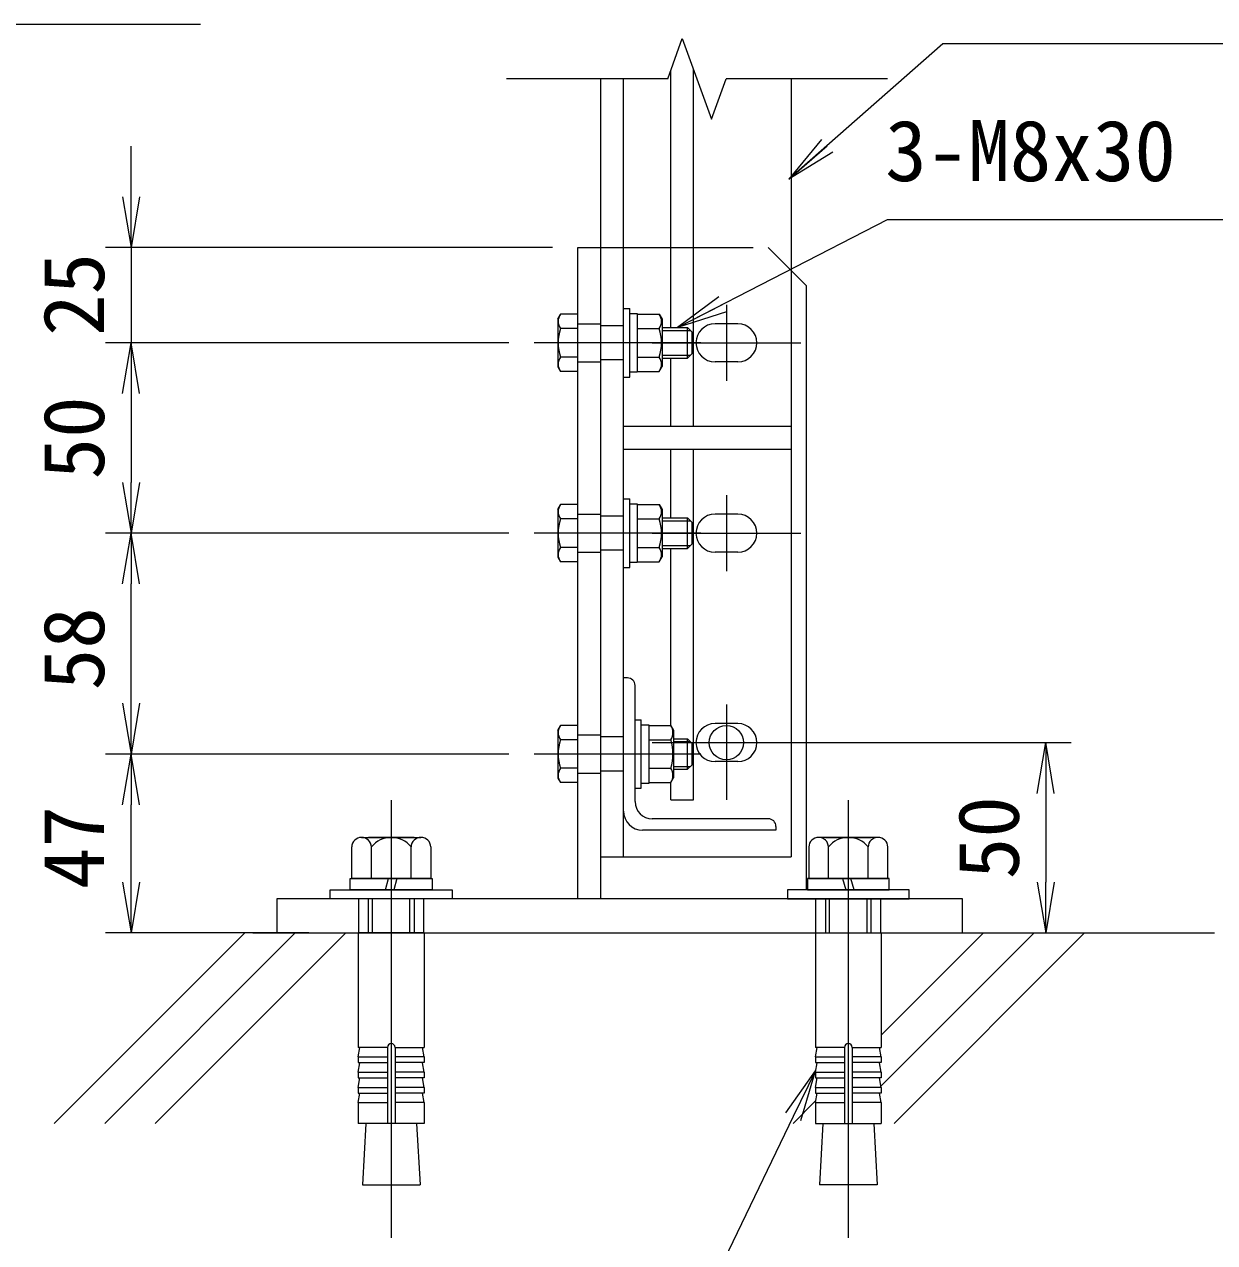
# Model space of a CAD drawing. Units: millimetres, scale not verified, with parts at other scales. Extents: x -4200 to 4200, y -2970 to 2970.
# Drawn here: x -1048 to -110, y -2370 to -1410 of the extents above; entities that cross this region are included whole.
import ezdxf
from ezdxf.enums import TextEntityAlignment as Align

# ---------------------------------------------------------------- set-up
doc = ezdxf.new("R2010")
doc.units = ezdxf.units.MM
doc.header["$LTSCALE"] = 20
doc.linetypes.add('DASHED', pattern=[7.5, 6, -1.5])
doc.linetypes.add('USER1', pattern=[50.8, 31.75, -6.35, 6.35, -6.35])
for name, color, linetype, lineweight in [('0-0_D-STR1', 1, 'Continuous', 18), ('0-1_D-BMK', 2, 'USER1', 13), ('0-2_D-STR-DIM', 7, 'Continuous', 9), ('0-3_D-STR3', 3, 'Continuous', 13), ('0-4_D-STR-TXT', 7, 'Continuous', 9), ('0-5_0', 7, 'Continuous', 9), ('0-A_D-BGD', 7, 'Continuous', 9), ('0-B_D-DCR-HCH', 7, 'Continuous', 9), ('0-C_vp-waku', 59, 'Continuous', 18)]:
    doc.layers.add(name, color=color, linetype=linetype, lineweight=lineweight)
doc.styles.add('ＭＳ ゴシック', font='')
doc.styles.get('ＭＳ ゴシック').set_extended_font_data('MS Gothic')

# ---------------------------------------------------------------- blocks, each defined once
blk = doc.blocks.new('_Open')
at = {"layer": '0-5_0'}
blk.add_line((-20, 3.33), (0, 0), dxfattribs=at)
blk.add_lwpolyline([(-20, -3.33), (0, 0), (-20, 0)], dxfattribs=at)
blk = doc.blocks.new('MLeader6')
at = {"layer": '0-4_D-STR-TXT'}
blk.add_line((-447.95, -2267.93), (-424.56, -2234.8), dxfattribs=at)
for points in [[(-435.94, -2273.73), (-424.56, -2234.8), (-441.94, -2270.83)], [(-441.94, -2270.83), (-537.1, -2468.15), (-1287.82, -2468.15), (-1295.02, -2468.15)]]:
    blk.add_lwpolyline(points, dxfattribs=at)

msp = doc.modelspace()

# ---------------------------------------------------------------- linework, layer by layer
at = {"layer": '0-0_D-STR1'}
for p, q in [((-593.63, -2066.12), (-593.63, -1453.13)), ((-575.63, -2066.12), (-575.63, -1453.13)), ((-443.63, -1453.13), (-443.63, -2066.12)), ((-443.63, -1727.12), (-575.63, -1727.12)), ((-443.63, -1745.12), (-575.63, -1745.12)), ((-572.63, -1925.12), (-575.63, -1925.12)), ((-575.63, -2030.12), (-575.63, -1925.12)), ((-566.63, -2022.62), (-566.63, -1931.12)), ((-461.63, -2036.12), (-553.13, -2036.12)), ((-455.63, -2042.12), (-455.63, -2045.12)), ((-443.63, -2036.12), (-443.63, -2066.12)), ((-455.63, -2045.12), (-560.63, -2045.12)), ((-593.63, -2066.12), (-443.63, -2066.12))]:
    msp.add_line(p, q, dxfattribs=at)
at = {"layer": '0-0_D-STR1', "linetype": 'DASHED'}
for p, q in [((-575.63, -1647.62), (-593.63, -1647.62)), ((-575.63, -1674.62), (-593.63, -1674.62)), ((-575.63, -1797.62), (-593.63, -1797.62)), ((-575.63, -1824.62), (-593.63, -1824.62)), ((-575.63, -1971.62), (-593.63, -1971.62)), ((-575.63, -1998.62), (-593.63, -1998.62))]:
    msp.add_line(p, q, dxfattribs=at)
at = {"layer": '0-0_D-STR1'}
msp.add_circle((-494.63, -1976.12), 13.5, dxfattribs=at)
for centre, radius, start, end in [((-572.63, -1931.12), 6, 0, 90), ((-553.13, -2022.62), 13.5, 180, 270), ((-560.63, -2030.12), 15, 180, 270), ((-461.63, -2042.12), 6, 0, 90)]:
    msp.add_arc(centre, radius, start, end, dxfattribs=at)
at = {"layer": '0-1_D-BMK'}
for p, q in [((-514.91, -1661.12), (-646.13, -1661.12)), ((-514.91, -1811.12), (-646.13, -1811.12)), ((-494.63, -1946.12), (-494.63, -2006.12)), ((-524.63, -1976.12), (-464.63, -1976.12)), ((-514.91, -1985.12), (-646.13, -1985.12)), ((-758.63, -2021.4), (-758.63, -2366.39)), ((-398.63, -2021.4), (-398.63, -2366.39))]:
    msp.add_line(p, q, dxfattribs=at)
at = {"layer": '0-2_D-STR-DIM'}
for p, q in [((-540.91, -1453.13), (-529.37, -1421.42)), ((-529.37, -1421.42), (-506.28, -1484.85)), ((-540.91, -1453.13), (-667.83, -1453.13)), ((-506.28, -1484.85), (-494.74, -1453.13)), ((-367.83, -1453.13), (-494.74, -1453.13)), ((-963.62, -1546.12), (-963.62, -1506.12)), ((-631.63, -1586.12), (-983.62, -1586.12)), ((-963.62, -1586.12), (-963.62, -1661.12)), ((-666.13, -1661.12), (-983.62, -1661.12)), ((-666.13, -1661.12), (-983.62, -1661.12)), ((-963.62, -1701.12), (-963.62, -1771.12)), ((-963.62, -1701.12), (-963.62, -1741.12)), ((-666.13, -1811.12), (-983.62, -1811.12)), ((-666.13, -1811.12), (-983.62, -1811.12)), ((-963.62, -1945.12), (-963.62, -1851.12)), ((-444.63, -1976.12), (-223.13, -1976.12)), ((-666.13, -1985.12), (-983.62, -1985.12)), ((-666.13, -1985.12), (-983.62, -1985.12)), ((-963.62, -2086.12), (-963.62, -2025.12)), ((-243.13, -2016.12), (-243.13, -2086.12)), ((-823.63, -2126.12), (-983.62, -2126.12)), ((-333.63, -2126.12), (-223.13, -2126.12))]:
    msp.add_line(p, q, dxfattribs=at)
at = {"layer": '0-3_D-STR3'}
for p, q in [((-538.53, -1649.12), (-538.53, -1446.58)), ((-520.53, -1727.12), (-520.53, -1445.71)), ((-611.63, -2099.12), (-611.63, -1586.12)), ((-611.63, -1586.12), (-593.63, -1586.12)), ((-593.63, -2099.12), (-593.63, -1586.12)), ((-443.63, -1604.12), (-431.63, -1616.12)), ((-431.63, -2070.74), (-431.63, -1616.12)), ((-627.53, -1642.22), (-625.44, -1638.61)), ((-611.63, -1638.61), (-625.44, -1638.61)), ((-570.83, -1688.12), (-570.83, -1634.12)), ((-564.83, -1638.61), (-564.83, -1683.64)), ((-627.53, -1642.22), (-627.53, -1680.02)), ((-611.63, -1649.86), (-625.44, -1649.86)), ((-564.83, -1649.86), (-547.5, -1649.86)), ((-545.33, -1642.37), (-545.33, -1679.87)), ((-545.33, -1649.12), (-525.23, -1649.12)), ((-525.23, -1649.12), (-521.63, -1652.72)), ((-525.23, -1673.12), (-525.23, -1649.12)), ((-545.33, -1651.37), (-522.98, -1651.37)), ((-521.63, -1669.52), (-521.63, -1652.72)), ((-525.23, -1673.12), (-521.63, -1669.52)), ((-611.63, -1672.38), (-625.44, -1672.38)), ((-564.83, -1672.38), (-547.5, -1672.38)), ((-545.33, -1670.87), (-522.98, -1670.87)), ((-545.33, -1673.12), (-525.23, -1673.12)), ((-538.53, -1727.12), (-538.53, -1673.12)), ((-627.53, -1680.02), (-625.44, -1683.64)), ((-611.63, -1683.64), (-625.44, -1683.64)), ((-575.63, -1688.12), (-570.83, -1688.12)), ((-538.53, -1799.12), (-538.53, -1745.12)), ((-570.83, -1838.12), (-570.83, -1784.12)), ((-627.53, -1792.22), (-625.44, -1788.61)), ((-627.53, -1792.22), (-627.53, -1830.02)), ((-611.63, -1788.61), (-625.44, -1788.61)), ((-564.83, -1788.61), (-564.83, -1833.64)), ((-545.33, -1792.37), (-545.33, -1829.87)), ((-611.63, -1799.86), (-625.44, -1799.86)), ((-564.83, -1799.86), (-547.5, -1799.86)), ((-545.33, -1799.12), (-525.23, -1799.12)), ((-545.33, -1801.37), (-522.98, -1801.37)), ((-525.23, -1799.12), (-521.63, -1802.72)), ((-525.23, -1823.12), (-525.23, -1799.12)), ((-521.63, -1819.52), (-521.63, -1802.72)), ((-611.63, -1822.38), (-625.44, -1822.38)), ((-564.83, -1822.38), (-547.5, -1822.38)), ((-545.33, -1820.87), (-522.98, -1820.87)), ((-545.33, -1823.12), (-525.23, -1823.12)), ((-538.53, -1962.61), (-538.53, -1823.12)), ((-525.23, -1823.12), (-521.63, -1819.52)), ((-627.53, -1830.02), (-625.44, -1833.64)), ((-611.63, -1833.64), (-625.44, -1833.64)), ((-575.63, -1838.12), (-570.83, -1838.12)), ((-561.83, -2012.12), (-561.83, -1958.12)), ((-627.53, -1966.22), (-625.44, -1962.61)), ((-627.53, -1966.22), (-627.53, -2004.02)), ((-611.63, -1962.61), (-625.44, -1962.61)), ((-555.83, -1962.61), (-555.83, -2007.64)), ((-536.33, -1966.37), (-536.33, -2003.87)), ((-611.63, -1973.86), (-625.44, -1973.86)), ((-555.83, -1973.86), (-538.5, -1973.86)), ((-536.33, -1973.12), (-525.23, -1973.12)), ((-536.33, -1975.37), (-522.98, -1975.37)), ((-525.23, -1973.12), (-521.63, -1976.72)), ((-525.23, -1997.12), (-525.23, -1973.12)), ((-521.63, -1993.52), (-521.63, -1976.72)), ((-611.63, -1996.38), (-625.44, -1996.38)), ((-555.83, -1996.38), (-538.5, -1996.38)), ((-536.33, -1994.87), (-522.98, -1994.87)), ((-525.23, -1997.12), (-521.63, -1993.52)), ((-627.53, -2004.02), (-625.44, -2007.64)), ((-536.33, -1997.12), (-525.23, -1997.12)), ((-611.63, -2007.64), (-625.44, -2007.64)), ((-566.63, -2012.12), (-561.83, -2012.12)), ((-538.53, -2021.12), (-538.53, -2007.64)), ((-431.63, -2092.22), (-431.63, -2036.12)), ((-732.68, -2126.12), (-784.58, -2126.12)), ((-424.58, -2126.12), (-372.68, -2126.12))]:
    msp.add_line(p, q, dxfattribs=at)
at = {"layer": '0-3_D-STR3', "linetype": 'DASHED'}
for p, q in [((-611.63, -1646.12), (-593.63, -1646.12)), ((-611.63, -1676.12), (-593.63, -1676.12)), ((-611.63, -1796.12), (-593.63, -1796.12)), ((-611.63, -1826.12), (-593.63, -1826.12)), ((-611.63, -1970.12), (-593.63, -1970.12)), ((-611.63, -2000.12), (-593.63, -2000.12)), ((-784.13, -2126.12), (-784.13, -2099.12)), ((-733.09, -2126.12), (-733.09, -2099.12)), ((-424.16, -2126.12), (-424.16, -2099.12)), ((-373.13, -2126.12), (-373.13, -2099.12))]:
    msp.add_line(p, q, dxfattribs=at)
at = {"layer": '0-3_D-STR3', "lineweight": 18}
for p, q in [((-782.01, -2050.82), (-735.24, -2050.82)), ((-740.63, -2050.82), (-776.63, -2050.82)), ((-375.24, -2050.82), (-422.01, -2050.82)), ((-416.63, -2050.82), (-380.63, -2050.82)), ((-789.8, -2083.22), (-789.8, -2058.32)), ((-774.21, -2083.22), (-774.21, -2058.32)), ((-743.04, -2083.22), (-743.04, -2058.32)), ((-727.45, -2058.32), (-727.45, -2083.22)), ((-429.8, -2058.32), (-429.8, -2083.22)), ((-414.21, -2083.22), (-414.21, -2058.32)), ((-383.04, -2083.22), (-383.04, -2058.32)), ((-367.45, -2083.22), (-367.45, -2058.32)), ((-806.63, -2099.12), (-806.63, -2092.22)), ((-806.63, -2092.22), (-710.63, -2092.22)), ((-790.88, -2083.22), (-726.38, -2083.22)), ((-790.88, -2092.22), (-790.88, -2083.22)), ((-726.38, -2092.22), (-790.88, -2092.22)), ((-727.45, -2083.22), (-789.8, -2083.22)), ((-763.13, -2092.22), (-760.71, -2083.22)), ((-754.13, -2083.22), (-756.54, -2092.22)), ((-726.38, -2083.22), (-726.38, -2092.22)), ((-710.63, -2092.22), (-710.63, -2099.12)), ((-446.63, -2092.22), (-446.63, -2099.12)), ((-350.63, -2092.22), (-446.63, -2092.22)), ((-366.38, -2083.22), (-430.88, -2083.22)), ((-430.88, -2083.22), (-430.88, -2092.22)), ((-430.88, -2092.22), (-366.38, -2092.22)), ((-429.8, -2083.22), (-367.45, -2083.22)), ((-403.13, -2083.22), (-400.71, -2092.22)), ((-394.13, -2092.22), (-396.54, -2083.22)), ((-366.38, -2092.22), (-366.38, -2083.22)), ((-350.63, -2099.12), (-350.63, -2092.22)), ((-710.63, -2099.12), (-806.63, -2099.12)), ((-776.64, -2126.12), (-776.64, -2099.12)), ((-773.4, -2126.12), (-773.4, -2099.12)), ((-743.88, -2126.12), (-743.88, -2099.12)), ((-740.64, -2099.12), (-740.64, -2126.12)), ((-446.63, -2099.12), (-350.63, -2099.12)), ((-416.62, -2099.12), (-416.62, -2126.12)), ((-413.38, -2126.12), (-413.38, -2099.12)), ((-383.86, -2126.12), (-383.86, -2099.12)), ((-380.62, -2126.12), (-380.62, -2099.12)), ((-784.58, -2126.12), (-784.58, -2216.23)), ((-732.68, -2126.12), (-732.68, -2216.23)), ((-424.58, -2126.12), (-424.58, -2216.23)), ((-372.68, -2126.12), (-372.68, -2216.23)), ((-761.63, -2216.23), (-784.58, -2216.23)), ((-784.58, -2223.73), (-783.27, -2216.35)), ((-761.63, -2216.23), (-761.63, -2276.12)), ((-755.63, -2216.23), (-755.63, -2276.12)), ((-755.63, -2216.23), (-732.68, -2216.23)), ((-732.68, -2223.73), (-733.98, -2216.35)), ((-401.63, -2216.23), (-424.58, -2216.23)), ((-424.58, -2223.73), (-423.27, -2216.35)), ((-401.63, -2216.23), (-401.63, -2276.12)), ((-395.63, -2216.23), (-372.68, -2216.23)), ((-395.63, -2216.23), (-395.63, -2276.12)), ((-372.68, -2223.73), (-373.98, -2216.35)), ((-784.58, -2223.73), (-761.63, -2223.73)), ((-784.58, -2223.73), (-784.58, -2228.23)), ((-732.68, -2223.73), (-755.63, -2223.73)), ((-732.68, -2223.73), (-732.68, -2228.23)), ((-424.58, -2223.73), (-401.63, -2223.73)), ((-424.58, -2223.73), (-424.58, -2228.23)), ((-372.68, -2223.73), (-395.63, -2223.73)), ((-372.68, -2223.73), (-372.68, -2228.23)), ((-784.58, -2228.23), (-761.63, -2228.23)), ((-784.58, -2235.73), (-783.27, -2228.35)), ((-784.58, -2235.73), (-761.63, -2235.73)), ((-784.58, -2235.73), (-784.58, -2240.23)), ((-732.68, -2228.23), (-755.63, -2228.23)), ((-732.68, -2235.73), (-755.63, -2235.73)), ((-732.68, -2235.73), (-733.98, -2228.35)), ((-732.68, -2235.73), (-732.68, -2240.23)), ((-424.58, -2228.23), (-401.63, -2228.23)), ((-424.58, -2235.73), (-423.27, -2228.35)), ((-424.58, -2235.73), (-401.63, -2235.73)), ((-424.58, -2235.73), (-424.58, -2240.23)), ((-372.68, -2228.23), (-395.63, -2228.23)), ((-372.68, -2235.73), (-395.63, -2235.73)), ((-372.68, -2235.73), (-373.98, -2228.35)), ((-372.68, -2235.73), (-372.68, -2240.23)), ((-784.58, -2240.23), (-761.63, -2240.23)), ((-784.58, -2247.73), (-783.27, -2240.35)), ((-732.68, -2240.23), (-755.63, -2240.23)), ((-732.68, -2247.73), (-733.98, -2240.35)), ((-424.58, -2240.23), (-401.63, -2240.23)), ((-424.58, -2247.73), (-423.27, -2240.35)), ((-372.68, -2240.23), (-395.63, -2240.23)), ((-372.68, -2247.73), (-373.98, -2240.35)), ((-784.58, -2247.73), (-761.63, -2247.73)), ((-784.58, -2247.73), (-784.58, -2252.23)), ((-784.58, -2252.23), (-761.63, -2252.23)), ((-784.58, -2259.62), (-783.27, -2252.23)), ((-732.68, -2247.73), (-755.63, -2247.73)), ((-732.68, -2252.23), (-755.63, -2252.23)), ((-732.68, -2259.62), (-733.98, -2252.23)), ((-732.68, -2247.73), (-732.68, -2252.23)), ((-424.58, -2247.73), (-401.63, -2247.73)), ((-424.58, -2247.73), (-424.58, -2252.23)), ((-424.58, -2259.62), (-423.27, -2252.23)), ((-424.58, -2252.23), (-401.63, -2252.23)), ((-372.68, -2247.73), (-395.63, -2247.73)), ((-372.68, -2252.23), (-395.63, -2252.23)), ((-372.68, -2259.62), (-373.98, -2252.23)), ((-372.68, -2247.73), (-372.68, -2252.23)), ((-784.58, -2259.62), (-761.63, -2259.62)), ((-784.58, -2259.62), (-784.58, -2276.12)), ((-732.68, -2259.62), (-755.63, -2259.62)), ((-732.68, -2259.62), (-732.68, -2276.12)), ((-424.58, -2259.62), (-401.63, -2259.62)), ((-424.58, -2259.62), (-424.58, -2276.12)), ((-372.68, -2259.62), (-395.63, -2259.62)), ((-372.68, -2259.62), (-372.68, -2276.12)), ((-732.68, -2276.12), (-784.58, -2276.12)), ((-778.62, -2276.12), (-781.36, -2324.42)), ((-738.63, -2276.12), (-735.89, -2324.42)), ((-424.58, -2276.12), (-372.68, -2276.12)), ((-418.62, -2276.12), (-421.36, -2324.42)), ((-378.63, -2276.12), (-375.89, -2324.42)), ((-781.36, -2324.42), (-735.89, -2324.42)), ((-375.89, -2324.42), (-421.36, -2324.42))]:
    msp.add_line(p, q, dxfattribs=at)
at = {"layer": '0-3_D-STR3', "linetype": 'DASHED'}
msp.add_lwpolyline([(-593.63, -1586.12), (-461.63, -1586.12), (-443.63, -1604.12)], dxfattribs=at)
at = {"layer": '0-3_D-STR3'}
for points in [[(-575.63, -1688.12), (-575.63, -1634.12), (-570.83, -1634.12)], [(-564.83, -1638.61), (-547.5, -1638.61), (-545.33, -1642.37)], [(-564.83, -1683.64), (-547.5, -1683.64), (-545.33, -1679.87)], [(-538.53, -2021.12), (-520.53, -2021.12), (-520.53, -1745.12)], [(-575.63, -1838.12), (-575.63, -1784.12), (-570.83, -1784.12)], [(-564.83, -1788.61), (-547.5, -1788.61), (-545.33, -1792.37)], [(-564.83, -1833.64), (-547.5, -1833.64), (-545.33, -1829.87)], [(-566.63, -2012.12), (-566.63, -1958.12), (-561.83, -1958.12)], [(-555.83, -1962.61), (-538.5, -1962.61), (-536.33, -1966.37)], [(-555.83, -2007.64), (-538.5, -2007.64), (-536.33, -2003.87)]]:
    msp.add_lwpolyline(points, dxfattribs=at)
for points in [[(-564.83, -1684.22), (-570.83, -1684.22), (-570.83, -1638.02), (-564.83, -1638.02)], [(-564.83, -1834.22), (-570.83, -1834.22), (-570.83, -1788.02), (-564.83, -1788.02)], [(-555.83, -2008.22), (-561.83, -2008.22), (-561.83, -1962.02), (-555.83, -1962.02)], [(-848.63, -2126.12), (-308.63, -2126.12), (-308.63, -2099.12), (-848.63, -2099.12)]]:
    msp.add_lwpolyline(points, close=True, dxfattribs=at)
for centre, radius, start, end in [((-617.21, -1644.23), 9.97, 145.61585, 214.38415), ((-555.73, -1644.23), 9.97, 325.61584, 34.38415), ((-589.92, -1661.12), 37.26, 162.4121, 197.5879), ((-583.02, -1661.12), 37.26, 342.4121, 17.5879), ((-617.21, -1678.01), 9.97, 145.61585, 214.38415), ((-555.73, -1678.01), 9.97, 325.61586, 34.38414), ((-617.21, -1794.23), 9.97, 145.61585, 214.38415), ((-555.73, -1794.23), 9.97, 325.61584, 34.38415), ((-589.92, -1811.12), 37.26, 162.4121, 197.5879), ((-583.02, -1811.12), 37.26, 342.4121, 17.5879), ((-617.21, -1828.01), 9.97, 145.61585, 214.38415), ((-555.73, -1828.01), 9.97, 325.61586, 34.38414), ((-617.21, -1968.23), 9.97, 145.61585, 214.38415), ((-546.73, -1968.23), 9.97, 325.61584, 34.38415), ((-589.92, -1985.12), 37.26, 162.4121, 197.5879), ((-574.02, -1985.12), 37.26, 342.4121, 17.5879), ((-617.21, -2002.01), 9.97, 145.61585, 214.38415), ((-546.73, -2002.01), 9.97, 325.61586, 34.38414)]:
    msp.add_arc(centre, radius, start, end, dxfattribs=at)
at = {"layer": '0-3_D-STR3', "lineweight": 18}
for centre, radius, start, end in [((-782.01, -2058.62), 7.8, 2.20423, 177.79577), ((-758.63, -2070.77), 19.95, 38.61324, 141.38676), ((-735.24, -2058.62), 7.8, 2.20423, 177.79577), ((-422.01, -2058.62), 7.8, 2.20423, 177.79577), ((-398.63, -2070.77), 19.95, 38.61324, 141.38676), ((-375.24, -2058.62), 7.8, 2.20423, 177.79577), ((-758.63, -2216.23), 3, 0, 180), ((-398.63, -2216.23), 3, 0, 180)]:
    msp.add_arc(centre, radius, start, end, dxfattribs=at)
at = {"layer": '0-4_D-STR-TXT'}
for points in [[(-908.89, -1410.22), (-1556.82, -1410.22), (-1677.9, -1584.48)], [(111.23, -1425.63), (-324.1, -1425.63), (-443.87, -1530.96)], [(177.29, -1564.16), (-367.99, -1564.16), (-531.4, -1648.21)]]:
    msp.add_lwpolyline(points, dxfattribs=at)
at = {"layer": '0-A_D-BGD'}
msp.add_line((-867.72, -2126.12), (-110.28, -2126.12), dxfattribs=at)
at = {"layer": '0-B_D-DCR-HCH'}
for p, q in [((-1024.08, -2276.12), (-874.08, -2126.12)), ((-984.31, -2276.12), (-834.31, -2126.12)), ((-944.53, -2276.12), (-794.53, -2126.12)), ((-372.86, -2246.67), (-252.32, -2126.12)), ((-372.68, -2206.7), (-292.09, -2126.12)), ((-362.54, -2276.12), (-212.54, -2126.12)), ((-442.09, -2276.12), (-424.36, -2258.39))]:
    msp.add_line(p, q, dxfattribs=at)
at = {"layer": '0-C_vp-waku'}
for p, q in [((-494.63, -1631.12), (-494.63, -1691.12)), ((-485.63, -1646.12), (-503.63, -1646.12)), ((-553.13, -1661.12), (-436.12, -1661.12)), ((-485.63, -1676.12), (-503.63, -1676.12)), ((-494.63, -1781.12), (-494.63, -1841.12)), ((-485.63, -1796.12), (-503.63, -1796.12)), ((-553.13, -1811.12), (-436.12, -1811.12)), ((-485.63, -1826.12), (-503.63, -1826.12)), ((-485.63, -1961.12), (-503.63, -1961.12)), ((-494.63, -1961.12), (-494.63, -2021.12)), ((-553.13, -1976.12), (-436.12, -1976.12)), ((-485.63, -1991.12), (-503.63, -1991.12))]:
    msp.add_line(p, q, dxfattribs=at)
for centre, start, end in [((-503.63, -1661.12), 90, 270), ((-485.63, -1661.12), 270, 90), ((-503.63, -1811.12), 90, 270), ((-485.63, -1811.12), 270, 90), ((-503.63, -1976.12), 90, 270), ((-485.63, -1976.12), 270, 90)]:
    msp.add_arc(centre, 15, start, end, dxfattribs=at)

# ---------------------------------------------------------------- block references
at = {"layer": '0-2_D-STR-DIM', "xscale": 2, "yscale": 2}
for p, rotation in [((-963.62, -1586.12), 270), ((-963.62, -1661.12), 90), ((-963.62, -1661.12), 90), ((-963.62, -1811.12), 270), ((-963.62, -1811.12), 90), ((-963.62, -1985.12), 270), ((-243.13, -1976.12), 90), ((-963.62, -1985.12), 90), ((-963.62, -2126.12), 270), ((-243.13, -2126.12), 270)]:
    msp.add_blockref('_Open', p, dxfattribs=dict(at, rotation=rotation))
at = {"layer": '0-4_D-STR-TXT', "xscale": 2, "yscale": 2}
for p, rotation in [((-445.37, -1532.28), 221.32834), ((-533.18, -1649.12), 207.21732)]:
    msp.add_blockref('_Open', p, dxfattribs=dict(at, rotation=rotation))
at = {"layer": '0-4_D-STR-TXT'}
msp.add_blockref('MLeader6', (0, 0), dxfattribs=at)

# ---------------------------------------------------------------- texts
at = {"layer": '0-2_D-STR-DIM', "style": 'ＭＳ ゴシック'}
for s, p in [('25', (-970.37, -1655.72)), ('50', (-970.37, -1768.75)), ('58', (-970.37, -1934.87)), ('50', (-249.88, -2083.74)), ('47', (-970.37, -2091.47))]:
    msp.add_text(s, height=48.09, rotation=90, dxfattribs=at).set_placement(p, align=Align.BOTTOM_LEFT)
at = {"layer": '0-4_D-STR-TXT', "style": 'ＭＳ ゴシック'}
msp.add_text('3-M8x30（N.W.SW）', height=48.09, dxfattribs=at).set_placement((-369.59, -1548.15), align=Align.BOTTOM_LEFT)

doc.saveas('drawing.dxf')
